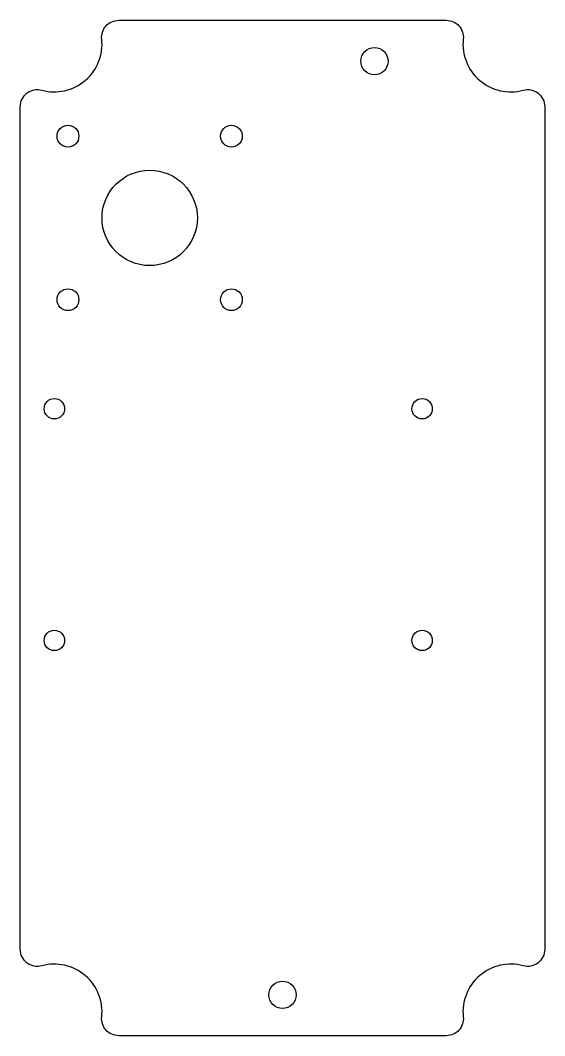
# Model space of a CAD drawing. Header units: millimetres. Extents: x 0 to 77, y -149 to 0.
import ezdxf

# ---------------------------------------------------------------- set-up
doc = ezdxf.new("R2010")
doc.units = ezdxf.units.MM
doc.layers.get('0').update_dxf_attribs({"linetype": 'CONTINUOUS'})

msp = doc.modelspace()

# ---------------------------------------------------------------- linework, layer by layer
msp.add_lwpolyline([(3.16, -138.75, -0.494543), (0, -136.33), (0, -12.67, -0.494543), (3.16, -10.25, 0.527797), (11.96, -2.76, -0.44545), (14.45, 0), (62.55, 0, -0.44545), (65.04, -2.76, 0.527797), (73.84, -10.25, -0.494543), (77, -12.67), (77, -136.33, -0.494543), (73.84, -138.75, 0.527797), (65.04, -146.24, -0.44545), (62.55, -149), (14.45, -149, -0.44545), (11.96, -146.24, 0.527797)], format="xyb", close=True)
msp.add_lwpolyline([(3.16, -138.75, -0.494543), (0, -136.33), (0, -12.67, -0.494543), (3.16, -10.25, 0.527797), (11.96, -2.76, -0.44545), (14.45, 0), (62.55, 0, -0.44545), (65.04, -2.76, 0.527797), (73.84, -10.25, -0.494543), (77, -12.67), (77, -136.33, -0.494543), (73.84, -138.75, 0.527797), (65.04, -146.24, -0.44545), (62.55, -149), (14.45, -149, -0.44545), (11.96, -146.24, 0.527797)], format="xyb", close=True)
for centre, radius in [((52, -6), 2), ((52, -6), 2), ((7, -17), 1.6), ((7, -17), 1.6), ((31, -17), 1.6), ((31, -17), 1.6), ((19, -29), 7), ((19, -29), 7), ((7, -41), 1.6), ((7, -41), 1.6), ((31, -41), 1.6), ((31, -41), 1.6), ((5, -57), 1.5), ((5, -57), 1.5), ((59, -57), 1.5), ((59, -57), 1.5), ((5, -91), 1.5), ((5, -91), 1.5), ((59, -91), 1.5), ((59, -91), 1.5), ((38.5, -143), 2), ((38.5, -143), 2)]:
    msp.add_circle(centre, radius)

doc.saveas('drawing.dxf')
